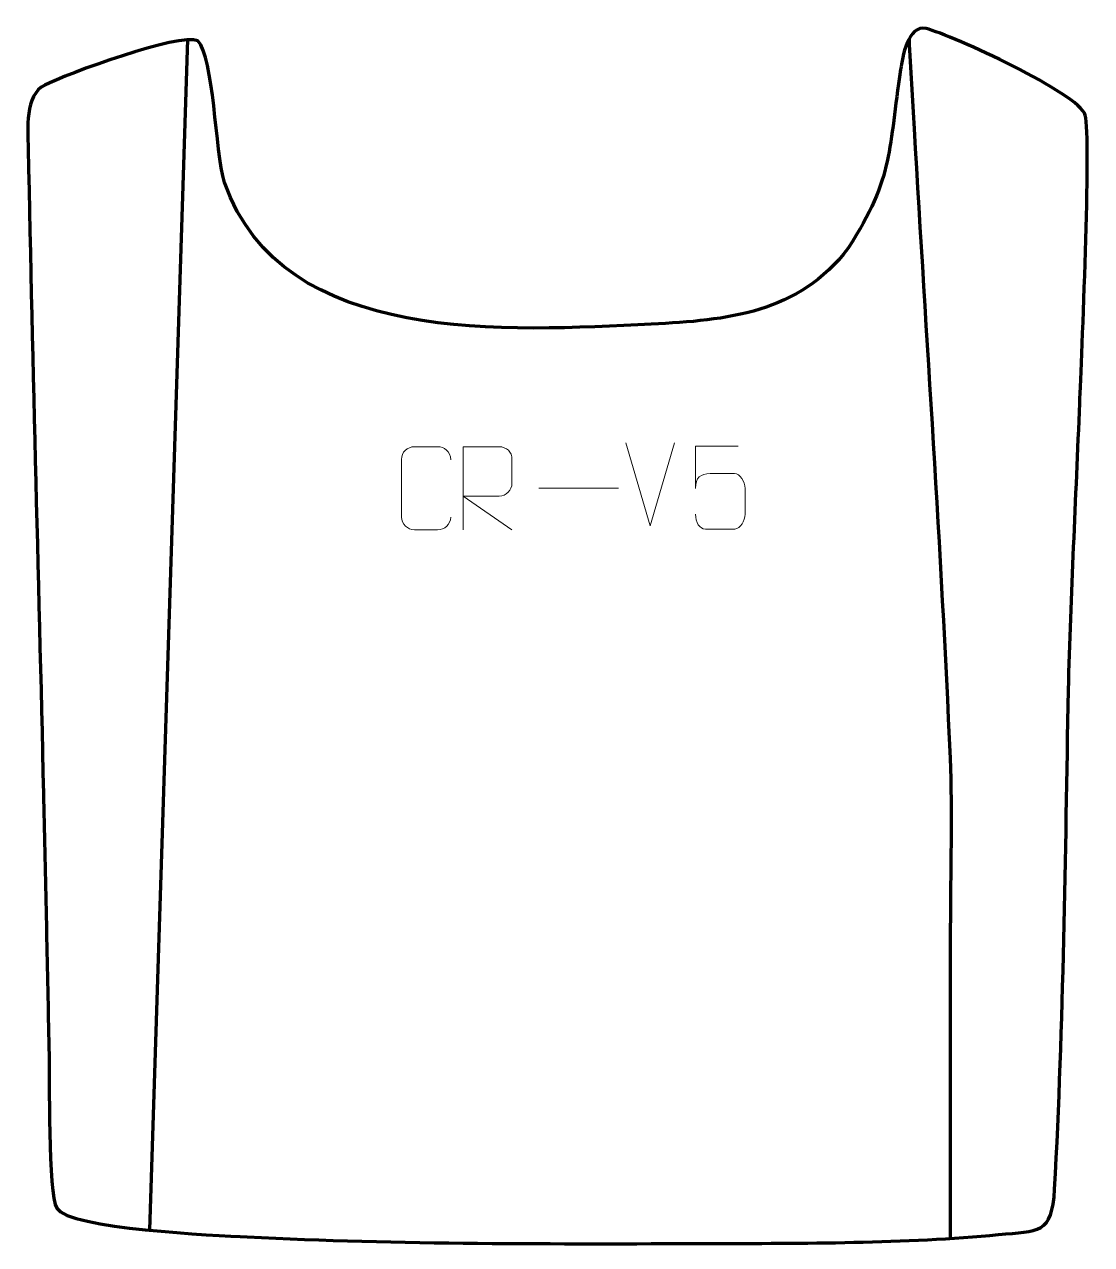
# Model space of a CAD drawing. Header units: millimetres. Extents: x -161 to 160, y -163 to 204.
import ezdxf

# ---------------------------------------------------------------- set-up
doc = ezdxf.new("R2010")
doc.units = ezdxf.units.MM
doc.header["$MEASUREMENT"] = 0
doc.layers.add('layer 2', color=7, linetype='Continuous')
doc.layers.add('layer 3', color=7, linetype='Continuous')

msp = doc.modelspace()

# ---------------------------------------------------------------- linework, layer by layer
at = {"layer": 'layer 2', "color": 140, "lineweight": 158}
msp.add_open_spline([(-111.8135, 199.2087), (-111.8135, 199.2087), (-123.1801, -158.5817), (-123.1801, -158.5817)], degree=3, dxfattribs=at)
msp.add_open_spline([(105.0422, 199.3156), (105.5567, 190.3099), (106.0712, 181.3042), (106.5857, 172.2986), (106.5857, 172.2986), (110.212, 109.2633), (114.6551, 46.2837), (117.3771, -16.8021), (117.3771, -16.8021), (118.084, -33.2833), (117.4606, -51.2463), (117.4529, -67.9165), (117.4529, -67.9165), (117.4387, -98.475), (117.4245, -129.0334), (117.4104, -159.5918), (117.4104, -159.5918), (117.4104, -159.5918), (117.4097, -161.0947), (117.4097, -161.0947)], degree=3, knots=[0, 0, 0, 0, 0.16666667, 0.16666667, 0.16666667, 0.16666667, 0.33333333, 0.33333333, 0.33333333, 0.33333333, 0.5, 0.5, 0.5, 0.5, 0.66666667, 0.66666667, 0.66666667, 0.66666667, 1, 1, 1, 1], dxfattribs=at)
at = {"layer": 'layer 3', "color": 242, "lineweight": 158}
msp.add_open_spline([(156.3536, 89.906), (155.26, 61.2344), (153.6648, 32.2323), (152.963, 3.5917), (152.963, 3.5917), (152.0307, -46.6847), (151.5491, -96.1299), (148.801, -146.4062), (148.801, -146.4062), (148.0558, -160.0396), (144.0295, -158.8408), (131.9503, -160.023), (131.9503, -160.023), (104.343, -162.7247), (72.7042, -162.6229), (44.8311, -162.6964), (44.8311, -162.6964), (-1.1102, -162.8178), (-48.1023, -163.0275), (-93.8819, -160.7124), (-93.8819, -160.7124), (-102.9983, -160.2364), (-147.3404, -158.3551), (-151.0805, -152.1001), (-151.0805, -152.1001), (-153.7009, -147.7177), (-153.2478, -112.4314), (-153.4223, -104.009), (-153.4223, -104.009), (-153.9075, -80.5816), (-154.3941, -57.1545), (-154.9205, -33.728), (-154.9205, -33.728), (-156.4236, 32.9772), (-158.3632, 99.7359), (-159.6497, 166.4336), (-159.6497, 166.4336), (-159.7612, 172.2144), (-160.7926, 182.3295), (-154.6409, 185.4889), (-154.6409, 185.4889), (-148.3831, 188.7029), (-114.0531, 201.3745), (-108.6764, 198.7406), (-108.6764, 198.7406), (-103.7837, 193.7186), (-103.4981, 165.8093), (-100.6675, 156.2156), (-100.6675, 156.2156), (-83.2774, 106.4855), (-14.7029, 111.6157), (27.5924, 113.6297), (27.5924, 113.6297), (50.3183, 114.7118), (72.0549, 116.9029), (86.7587, 136.4499), (86.7587, 136.4499), (100.6614, 157.9939), (98.8147, 166.457), (102.5228, 190.1679), (102.5228, 190.1679), (103.0821, 193.7439), (104.6477, 203.7089), (110.1926, 202.4675), (110.1926, 202.4675), (118.0505, 200.4261), (156.0981, 183.0475), (158.02, 176.3835), (158.02, 176.3835), (159.9101, 169.8297), (156.8444, 102.5512), (156.3536, 89.906)], degree=3, knots=[0, 0, 0, 0, 0.05263158, 0.05263158, 0.05263158, 0.05263158, 0.10526316, 0.10526316, 0.10526316, 0.10526316, 0.15789474, 0.15789474, 0.15789474, 0.15789474, 0.21052632, 0.21052632, 0.21052632, 0.21052632, 0.26315789, 0.26315789, 0.26315789, 0.26315789, 0.31578947, 0.31578947, 0.31578947, 0.31578947, 0.36842105, 0.36842105, 0.36842105, 0.36842105, 0.42105263, 0.42105263, 0.42105263, 0.42105263, 0.47368421, 0.47368421, 0.47368421, 0.47368421, 0.52631579, 0.52631579, 0.52631579, 0.52631579, 0.57894737, 0.57894737, 0.57894737, 0.57894737, 0.63157895, 0.63157895, 0.63157895, 0.63157895, 0.68421053, 0.68421053, 0.68421053, 0.68421053, 0.73684211, 0.73684211, 0.73684211, 0.73684211, 0.78947368, 0.78947368, 0.78947368, 0.78947368, 0.84210526, 0.84210526, 0.84210526, 0.84210526, 0.89473684, 0.89473684, 0.89473684, 0.89473684, 1, 1, 1, 1], dxfattribs=at)
at = {"layer": 'layer 3', "color": 250, "lineweight": 9}
for points in [[(27.2173, 53.0075), (27.2173, 53.0075), (19.8955, 77.9611), (19.8955, 77.9611)], [(34.5392, 77.9611), (34.5392, 77.9611), (27.2174, 53.0075), (27.2174, 53.0075)], [(-6.2206, 64.3554), (-6.2206, 64.3554), (17.7574, 64.3554), (17.7574, 64.3554)]]:
    msp.add_open_spline(points, degree=3, dxfattribs=at)
for points, knots in [([(-32.6482, 55.6458), (-32.788, 53.3224), (-34.4652, 51.8428), (-36.6129, 51.832), (-36.6129, 51.832), (-38.9448, 51.8324), (-41.2767, 51.8324), (-43.6082, 51.832), (-43.6082, 51.832), (-45.5332, 51.7266), (-47.5053, 53.6111), (-47.4941, 55.6284), (-47.4941, 55.6284), (-47.4937, 61.3985), (-47.4937, 67.1682), (-47.4941, 72.9375), (-47.4941, 72.9375), (-47.4899, 75.0756), (-45.7432, 76.7948), (-43.5908, 76.7813), (-43.5908, 76.7813), (-41.2651, 76.7813), (-38.939, 76.7813), (-36.6129, 76.7813), (-36.6129, 76.7813), (-34.6663, 76.8168), (-32.6749, 75.3253), (-32.6482, 72.8877)], [0, 0, 0, 0, 0.125, 0.125, 0.125, 0.125, 0.25, 0.25, 0.25, 0.25, 0.375, 0.375, 0.375, 0.375, 0.5, 0.5, 0.5, 0.5, 0.625, 0.625, 0.625, 0.625, 0.75, 0.75, 0.75, 0.75, 1, 1, 1, 1]), ([(-28.9445, 51.8315), (-28.9445, 51.8315), (-28.9445, 76.785), (-28.9445, 76.785), (-28.9445, 76.785), (-25.3497, 76.785), (-21.7542, 76.785), (-18.159, 76.785), (-18.159, 76.785), (-15.8337, 76.7473), (-14.2764, 75.2573), (-14.2805, 72.8909), (-14.2805, 72.8909), (-14.2809, 70.8554), (-14.2809, 67.796), (-14.2805, 65.76), (-14.2805, 65.76), (-14.287, 63.8845), (-16.0993, 61.9427), (-18.1088, 61.9236), (-18.1088, 61.9236), (-18.1088, 61.9236), (-28.9445, 61.9236), (-28.9445, 61.9236), (-28.9445, 61.9236), (-28.9445, 61.9236), (-14.2898, 51.8315), (-14.2898, 51.8315)], [0, 0, 0, 0, 0.125, 0.125, 0.125, 0.125, 0.25, 0.25, 0.25, 0.25, 0.375, 0.375, 0.375, 0.375, 0.5, 0.5, 0.5, 0.5, 0.625, 0.625, 0.625, 0.625, 0.75, 0.75, 0.75, 0.75, 1, 1, 1, 1]), ([(53.7083, 76.9516), (53.7083, 76.9516), (40.8566, 76.9516), (40.8566, 76.9516), (40.8566, 76.9516), (40.8569, 72.721), (40.8569, 68.4901), (40.8566, 64.2589), (40.8566, 64.2589), (40.8563, 67.569), (42.4873, 68.6408), (45.2993, 68.7013), (45.2993, 68.7013), (47.7389, 68.7016), (50.1784, 68.7016), (52.6176, 68.7013), (52.6176, 68.7013), (54.2674, 68.7081), (55.7423, 66.3276), (55.7708, 64.2589), (55.7708, 64.2589), (55.7705, 61.6716), (55.7705, 59.084), (55.7708, 56.4963), (55.7708, 56.4963), (55.817, 54.5369), (54.3176, 52.1006), (52.6917, 52.0421), (52.6917, 52.0421), (50.7352, 52.0424), (45.8402, 52.0424), (43.8832, 52.0421), (43.8832, 52.0421), (42.0377, 52.0333), (40.9306, 53.9981), (40.9098, 56.5492)], [0, 0, 0, 0, 0.1, 0.1, 0.1, 0.1, 0.2, 0.2, 0.2, 0.2, 0.3, 0.3, 0.3, 0.3, 0.4, 0.4, 0.4, 0.4, 0.5, 0.5, 0.5, 0.5, 0.6, 0.6, 0.6, 0.6, 0.7, 0.7, 0.7, 0.7, 0.8, 0.8, 0.8, 0.8, 1, 1, 1, 1])]:
    msp.add_open_spline(points, degree=3, knots=knots, dxfattribs=at)

doc.saveas('drawing.dxf')
